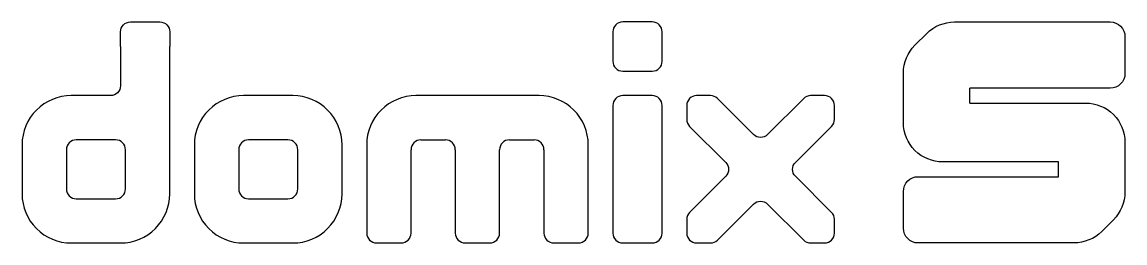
# Model space of a CAD drawing. Extents: x 229 to 453, y 347 to 392.
import ezdxf

# ---------------------------------------------------------------- set-up
doc = ezdxf.new("R2010")
doc.units = 0
doc.header["$MEASUREMENT"] = 0

msp = doc.modelspace()

# ---------------------------------------------------------------- linework, layer by layer
at = {"linetype": 'Continuous'}
for p, q in [((421.24, 375.1), (421.24, 378.1)), ((309.73, 367.6), (314.73, 367.6)), ((327.73, 367.6), (332.73, 367.6)), ((439.24, 360.1), (439.24, 363.1))]:
    msp.add_line(p, q, dxfattribs=at)
for points in [[(248.73, 386.6), (248.73, 389.6, -0.414214), (250.73, 391.6), (256.73, 391.6, -0.414214), (258.73, 389.6), (258.73, 386.6)], [(439.24, 363.1), (415.74, 363.1, -0.414214), (407.74, 371.1), (407.74, 381.21, -0.198912), (410.08, 386.87), (412.47, 389.25, -0.198912), (418.12, 391.6), (449.74, 391.6, -0.414214), (452.74, 388.6), (452.74, 381.1, -0.414214), (449.74, 378.1), (421.24, 378.1)], [(248.73, 386.6), (248.73, 378.6, -0.414214), (246.73, 376.6), (238.73, 376.6, 0.414214), (228.73, 366.6), (228.73, 356.6, 0.414214), (238.73, 346.6), (248.73, 346.6, 0.414214), (258.73, 356.6), (258.73, 376.6)], [(328.73, 376.6), (308.73, 376.6, 0.414214), (298.73, 366.6), (298.73, 348.6, 0.414214), (300.73, 346.6), (305.73, 346.6, 0.414214), (307.73, 348.6), (307.73, 365.6)], [(334.73, 365.6), (334.73, 348.6, 0.414214), (336.73, 346.6), (341.73, 346.6, 0.414214), (343.73, 348.6), (343.73, 366.6, 0.414214), (333.73, 376.6), (328.73, 376.6)], [(421.24, 375.1), (444.74, 375.1, -0.414214), (452.74, 367.1), (452.74, 356.98, -0.198912), (450.39, 351.33), (448.01, 348.94, -0.198912), (442.35, 346.6), (410.74, 346.6, -0.414214), (407.74, 349.6), (407.74, 357.1, -0.414214), (410.74, 360.1), (439.24, 360.1)], [(316.73, 365.6), (316.73, 348.6, 0.414214), (318.73, 346.6), (323.73, 346.6, 0.414214), (325.73, 348.6), (325.73, 365.6)]]:
    msp.add_lwpolyline(points, format="xyb", dxfattribs=at)
for points in [[(356.73, 391.6), (350.73, 391.6, 0.414214), (348.73, 389.6), (348.73, 383.6, 0.414214), (350.73, 381.6), (356.73, 381.6, 0.414214), (358.73, 383.6), (358.73, 389.6, 0.414214)], [(273.73, 346.6), (283.73, 346.6, 0.414214), (293.73, 356.6), (293.73, 366.6, 0.414214), (283.73, 376.6), (273.73, 376.6, 0.414214), (263.73, 366.6), (263.73, 356.6, 0.414214)], [(350.73, 346.6), (356.73, 346.6, 0.414214), (358.73, 348.6), (358.73, 374.6, 0.414214), (356.73, 376.6), (350.73, 376.6, 0.414214), (348.73, 374.6), (348.73, 348.6, 0.414214)], [(368.56, 376.6), (365.73, 376.6, 0.414214), (363.73, 374.6), (363.73, 371.77, 0.198912), (364.32, 370.35), (371.66, 363.01, -0.414214), (371.66, 360.18), (364.32, 352.84, 0.198912), (363.73, 351.42), (363.73, 348.6, 0.414214), (365.73, 346.6), (368.56, 346.6, 0.198912), (369.97, 347.18), (377.32, 354.53, -0.414214), (380.14, 354.53), (387.49, 347.18, 0.198912), (388.9, 346.6), (391.73, 346.6, 0.414214), (393.73, 348.6), (393.73, 351.42, 0.198912), (393.14, 352.84), (385.8, 360.18, -0.414214), (385.8, 363.01), (393.14, 370.35, 0.198912), (393.73, 371.77), (393.73, 374.6, 0.414214), (391.73, 376.6), (388.9, 376.6, 0.198912), (387.49, 376.01), (380.14, 368.67, -0.414214), (377.32, 368.67), (369.97, 376.01, 0.198912)], [(249.73, 357.6), (249.73, 365.6, 0.414214), (247.73, 367.6), (239.73, 367.6, 0.414214), (237.73, 365.6), (237.73, 357.6, 0.414214), (239.73, 355.6), (247.73, 355.6, 0.414214)], [(284.73, 357.6), (284.73, 365.6, 0.414214), (282.73, 367.6), (274.73, 367.6, 0.414214), (272.73, 365.6), (272.73, 357.6, 0.414214), (274.73, 355.6), (282.73, 355.6, 0.414214)]]:
    msp.add_lwpolyline(points, format="xyb", close=True, dxfattribs=at)
msp.add_lwpolyline([(258.73, 376.6), (258.73, 386.6)], dxfattribs=at)
for centre, start, end in [((309.73, 365.6), 90, 180), ((314.73, 365.6), 0, 90), ((327.73, 365.6), 90, 180), ((332.73, 365.6), 0, 90)]:
    msp.add_arc(centre, 2, start, end, dxfattribs=at)

doc.saveas('drawing.dxf')
